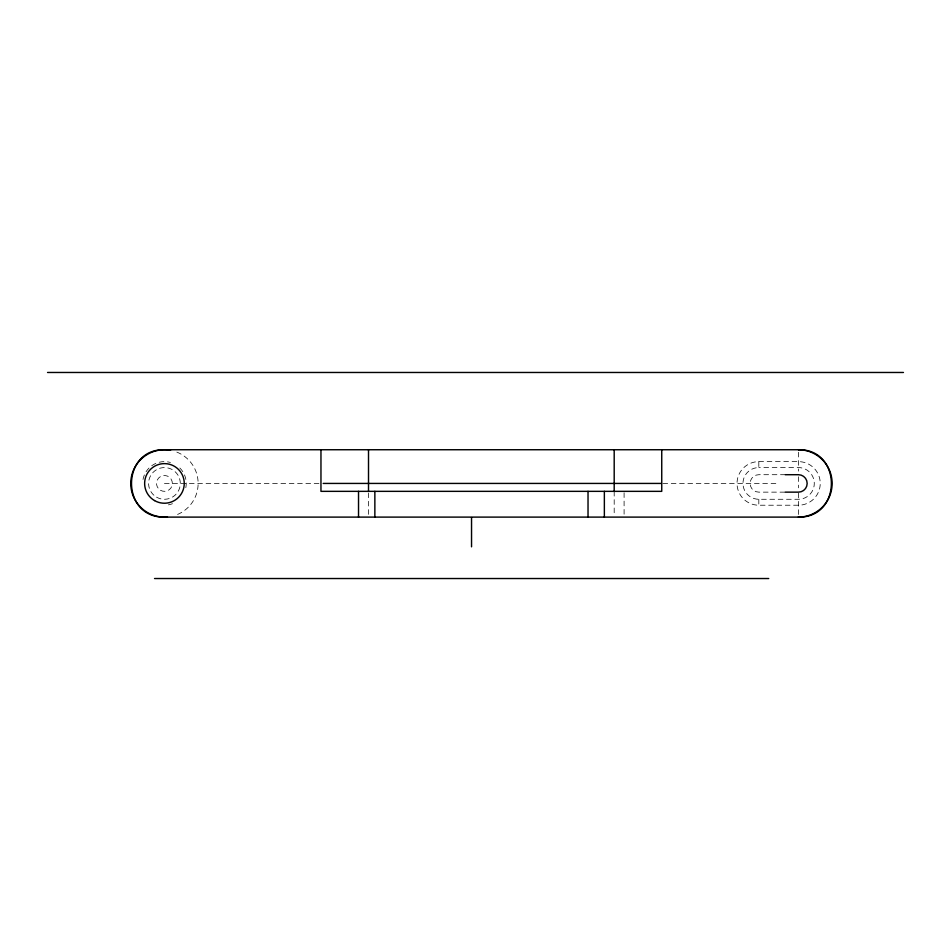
<?xml version="1.0" encoding="UTF-8"?>
<svg xmlns="http://www.w3.org/2000/svg" width="951" height="951" viewBox="0 0 951 951"><rect width="100%" height="100%" fill="white"/><g stroke="black" fill="none" stroke-linecap="round" stroke-linejoin="round"><path stroke-width="0.71" stroke-dasharray="4.75 3.57" d="M758.815 461.627L798.448 461.627A21.79 21.79 0 0 1 820.237 483.429A21.79 21.79 0 0 1 798.448 505.219L758.815 505.219A21.79 21.79 0 0 1 737.025 483.429A21.79 21.79 0 0 1 758.815 461.627L758.815 467.571A15.846 15.846 0 0 0 742.969 483.429A15.846 15.846 0 0 0 758.815 499.275L798.448 499.275A15.846 15.846 0 0 0 814.294 483.429A15.846 15.846 0 0 0 798.448 467.571L758.815 467.571M785.241 474.704L758.815 474.704A8.714 8.714 0 0 0 750.101 483.429A8.714 8.714 0 0 0 758.815 492.142L785.241 492.142M164.44 483.429L320.214 483.429M662.918 483.429L778.631 483.429M798.448 452.248L798.448 471.137M798.448 476.784L798.448 487.839M798.448 493.082L798.448 515.264M758.815 499.275L758.815 505.219M624.094 492.784L624.094 515.68M614.191 491.346L614.191 515.68M368.512 492.963L368.512 515.501M176.838 452.105A33.677 33.677 0 0 1 176.838 514.741M179.858 468.011A21.79 21.79 0 0 1 185.397 489.42M172.464 503.685A21.79 21.79 0 0 1 168.41 504.85M143.019 479.459A21.79 21.79 0 0 1 170.443 462.471M160.434 490.264A7.929 7.929 0 0 0 172.369 483.477A7.929 7.929 0 0 0 160.529 476.534A7.929 7.929 0 0 0 160.434 490.264M156.523 497.147A15.846 15.846 0 0 0 180.298 483.429A15.846 15.846 0 0 0 156.523 469.699A15.846 15.846 0 0 0 156.523 497.147"/><path stroke-width="1.43" d="M47.55 372.471L903.45 372.471M798.448 449.74L164.44 449.74C120.539 448.824 120.539 518.022 164.44 517.106L798.448 517.106C842.348 518.022 842.348 448.824 798.448 449.74A33.677 33.677 0 0 1 832.125 483.429A33.677 33.677 0 0 1 798.448 517.106L798.448 516.631M785.241 474.704L798.448 474.704A8.714 8.714 0 0 1 807.161 483.429A8.714 8.714 0 0 1 798.448 492.142L785.241 492.142M323.185 483.429L661.432 483.429M154.537 578.529L768.729 578.529M661.741 449.74L661.741 491.346L320.962 491.346L320.962 449.74M614.191 449.74L614.191 491.346M604.361 491.346L604.361 517.106M588.027 491.346L588.027 517.106M471.541 517.57L471.541 546.825M374.86 491.346L374.86 517.106M368.512 449.74L368.512 491.346M358.527 491.346L358.527 517.106M167.471 516.975A33.677 33.677 0 0 1 130.798 481.86A33.677 33.677 0 0 1 170.574 450.31M154.537 500.583A19.816 19.816 0 0 0 184.256 483.429A19.816 19.816 0 0 0 154.537 466.263A19.816 19.816 0 0 0 154.537 500.583"/></g></svg>
